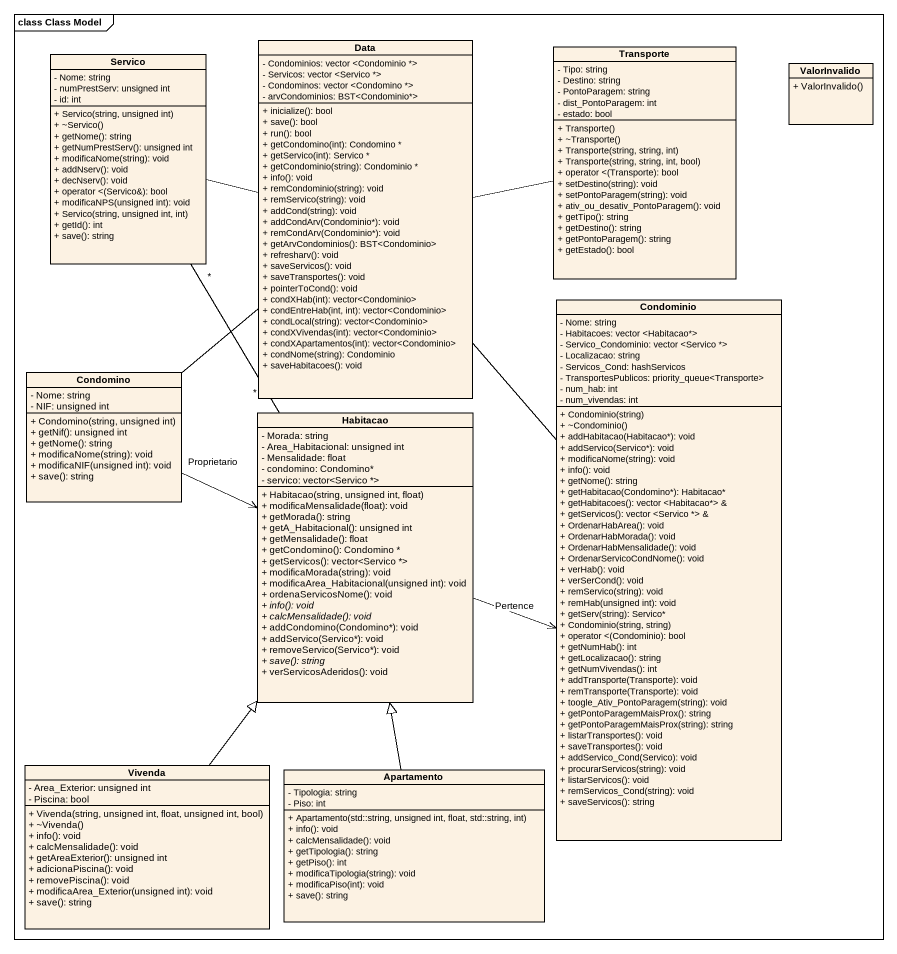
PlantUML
@startuml
mainframe class Class Model
hide circle
hide empty members
skinparam classAttributeIconSize 0
class Servico {
  - Nome: string
  - numPrestServ: unsigned int
  - id: int
  + Servico(string, unsigned int)
  + ~Servico()
  + getNome(): string
  + getNumPrestServ(): unsigned int
  + modificaNome(string): void
  + addNserv(): void
  + decNserv(): void
  + operator <(Servico&): bool
  + modificaNPS(unsigned int): void
  + Servico(string, unsigned int, int)
  + getId(): int
  + save(): string
}
class Data {
  - Condominios: vector <Condominio *>
  - Servicos: vector <Servico *>
  - Condominos: vector <Condomino *>
  - arvCondominios: BST<Condominio*>
  + inicialize(): bool
  + save(): bool
  + run(): bool
  + getCondomino(int): Condomino *
  + getServico(int): Servico *
  + getCondominio(string): Condominio *
  + info(): void
  + remCondominio(string): void
  + remServico(string): void
  + addCond(string): void
  + addCondArv(Condominio*): void
  + remCondArv(Condominio*): void
  + getArvCondominios(): BST<Condominio>
  + refresharv(): void
  + saveServicos(): void
  + saveTransportes(): void
  + pointerToCond(): void
  + condXHab(int): vector<Condominio>
  + condEntreHab(int, int): vector<Condominio>
  + condLocal(string): vector<Condominio>
  + condXVivendas(int): vector<Condominio>
  + condXApartamentos(int): vector<Condominio>
  + condNome(string): Condominio
  + saveHabitacoes(): void
}
class Transporte {
  - Tipo: string
  - Destino: string
  - PontoParagem: string
  - dist_PontoParagem: int
  - estado: bool
  + Transporte()
  + ~Transporte()
  + Transporte(string, string, int)
  + Transporte(string, string, int, bool)
  + operator <(Transporte): bool
  + setDestino(string): void
  + setPontoParagem(string): void
  + ativ_ou_desativ_PontoParagem(): void
  + getTipo(): string
  + getDestino(): string
  + getPontoParagem(): string
  + getEstado(): bool
}
class ValorInvalido {
  + ValorInvalido()
}
class Condominio {
  - Nome: string
  - Habitacoes: vector <Habitacao*>
  - Servico_Condominio: vector <Servico *>
  - Localizacao: string
  - Servicos_Cond: hashServicos
  - TransportesPublicos: priority_queue<Transporte>
  - num_hab: int
  - num_vivendas: int
  + Condominio(string)
  + ~Condominio()
  + addHabitacao(Habitacao*): void
  + addServico(Servico*): void
  + modificaNome(string): void
  + info(): void
  + getNome(): string
  + getHabitacao(Condomino*): Habitacao*
  + getHabitacoes(): vector <Habitacao*> &
  + getServicos(): vector <Servico *> &
  + OrdenarHabArea(): void
  + OrdenarHabMorada(): void
  + OrdenarHabMensalidade(): void
  + OrdenarServicoCondNome(): void
  + verHab(): void
  + verSerCond(): void
  + remServico(string): void
  + remHab(unsigned int): void
  + getServ(string): Servico*
  + Condominio(string, string)
  + operator <(Condominio): bool
  + getNumHab(): int
  + getLocalizacao(): string
  + getNumVivendas(): int
  + addTransporte(Transporte): void
  + remTransporte(Transporte): void
  + toogle_Ativ_PontoParagem(string): void
  + getPontoParagemMaisProx(): string
  + getPontoParagemMaisProx(string): string
  + listarTransportes(): void
  + saveTransportes(): void
  + addServico_Cond(Servico): void
  + procurarServicos(string): void
  + listarServicos(): void
  + remServicos_Cond(string): void
  + saveServicos(): string
}
class Condomino {
  - Nome: string
  - NIF: unsigned int
  + Condomino(string, unsigned int)
  + getNif(): unsigned int
  + getNome(): string
  + modificaNome(string): void
  + modificaNIF(unsigned int): void
  + save(): string
}
class Habitacao {
  - Morada: string
  - Area_Habitacional: unsigned int
  - Mensalidade: float
  - condomino: Condomino*
  - servico: vector<Servico *>
  + Habitacao(string, unsigned int, float)
  + modificaMensalidade(float): void
  + getMorada(): string
  + getA_Habitacional(): unsigned int
  + getMensalidade(): float
  + getCondomino(): Condomino *
  + getServicos(): vector<Servico *>
  + modificaMorada(string): void
  + modificaArea_Habitacional(unsigned int): void
  + ordenaServicosNome(): void
  {abstract} + info(): void
  {abstract} + calcMensalidade(): void
  + addCondomino(Condomino*): void
  + addServico(Servico*): void
  + removeServico(Servico*): void
  {abstract} + save(): string
  + verServicosAderidos(): void
}
class Vivenda {
  - Area_Exterior: unsigned int
  - Piscina: bool
  + Vivenda(string, unsigned int, float, unsigned int, bool)
  + ~Vivenda()
  + info(): void
  + calcMensalidade(): void
  + getAreaExterior(): unsigned int
  + adicionaPiscina(): void
  + removePiscina(): void
  + modificaArea_Exterior(unsigned int): void
  + save(): string
}
class Apartamento {
  - Tipologia: string
  - Piso: int
  + Apartamento(std::string, unsigned int, float, std::string, int)
  + info(): void
  + calcMensalidade(): void
  + getTipologia(): string
  + getPiso(): int
  + modificaTipologia(string): void
  + modificaPiso(int): void
  + save(): string
}
Servico -right- Data
Servico "*" -- "*" Habitacao
Data -- Condominio
Transporte -left- Data
Condomino -up- Data
Habitacao -right-> Condominio : Pertence
Habitacao <-left- "Proprietario" Condomino
Vivenda -up-|> Habitacao
Apartamento -up-|> Habitacao
@enduml
